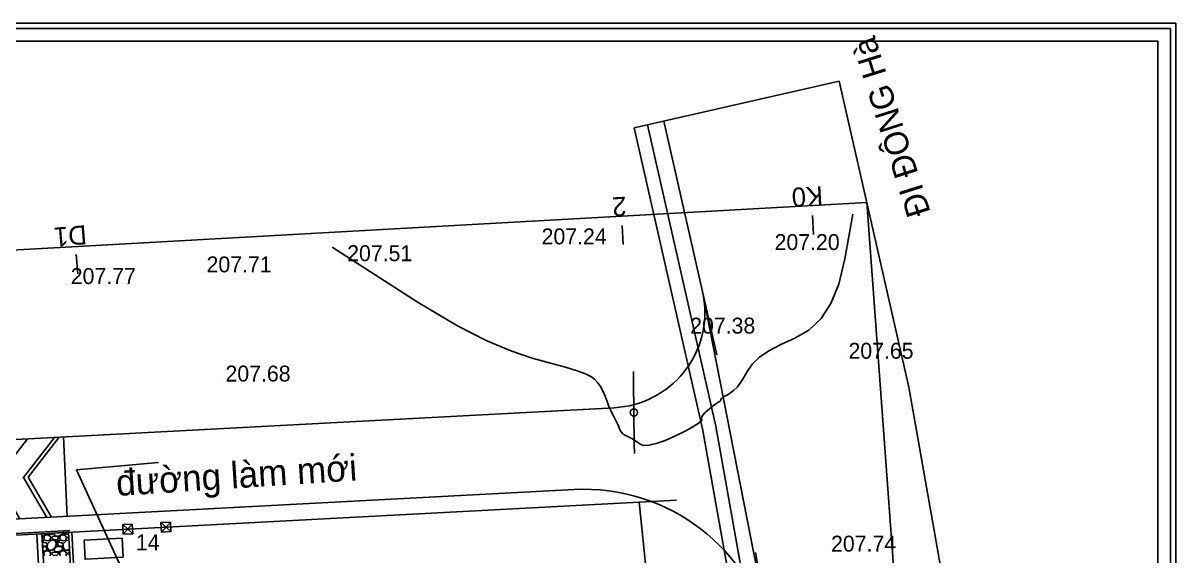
# Model space of a CAD drawing. Extents: x -31423 to 1909503, y -2344077 to 1640342.
# Drawn here: x 112482 to 184932, y 14860 to 48331 of the extents above; entities that cross this region are included whole.
import ezdxf

# ---------------------------------------------------------------- set-up
doc = ezdxf.new("R2010")
doc.units = 0
for name, color, linetype in [('Level 1', 7, 'Continuous'), ('Level 10', 7, 'Continuous'), ('Level 12', 7, 'Continuous'), ('Level 13', 7, 'Continuous'), ('Level 14', 7, 'Continuous'), ('Level 15', 7, 'Continuous'), ('Level 17', 7, 'Continuous'), ('Level 2', 7, 'Continuous'), ('Level 20', 7, 'Continuous'), ('Level 23', 7, 'Continuous'), ('Level 4', 7, 'Continuous'), ('Level 6', 7, 'Continuous'), ('Level 7', 7, 'Continuous')]:
    doc.layers.add(name, color=color, linetype=linetype)

# ---------------------------------------------------------------- blocks, each defined once
blk = doc.blocks.new('DIEN_L')
at = {"layer": 'Level 7'}
for p, q in [((-19.53, 3.47), (-25.42, 4.51)), ((0, 0), (-19.53, 3.47)), ((0, 0), (19.53, -3.47)), ((19.53, -3.47), (25.42, -4.51))]:
    blk.add_line(p, q, dxfattribs=at)
for start, end in [(169.93313, 349.93313), (349.93313, 169.93313)]:
    blk.add_arc((0, 0), 2.28, start, end, dxfattribs=at)
blk = doc.blocks.new('SC6460')
at = {"layer": 'Level 1'}
blk.add_line((0, 0), (0, 0), dxfattribs=at)
blk = doc.blocks.new('KTC')
at = {"layer": 'Level 1'}
for p, q in [((419299, 296306), (11065, 296306)), ((419299, 677), (419299, 296306)), ((417756, 294763), (12608, 294763)), ((417756, 2220), (417756, 294763))]:
    blk.add_line(p, q, dxfattribs=at)
at = {"layer": 'Level 2'}
for q in [(0, 296983), (419975, 0)]:
    blk.add_line((419975, 296983), q, dxfattribs=at)
blk = doc.blocks.new('A$C450')
at = {"layer": 'Level 23'}
blk.add_lwpolyline([(6000, 6000), (0, 6000), (0, 0), (6000, 0)], close=True, dxfattribs=at)
for points in [[(6000, 6000), (0, 0)], [(6000, 0), (0, 6000)]]:
    blk.add_lwpolyline(points, dxfattribs=at)

msp = doc.modelspace()

# ---------------------------------------------------------------- linework, layer by layer
at = {"layer": 'Level 1'}
for p, q in [((153542, 18369), (151210, 18246)), ((158510, 15071), (160145, 5874))]:
    msp.add_line(p, q, dxfattribs=at)
for points in [[(150894, 41753), (163776, 44678)], [(163776, 44678), (168140, 25459), (171340, 7464), (173409, -11942), (174395, -33078), (174932, -53796)], [(152757, 42176), (156090, 27495)], [(150894, 41753), (155189, 22839), (158253, 5605), (160232, -12951), (160955, -40969), (160965, -54158)], [(151723, 41942), (156022, 23007), (159095, 5725), (161080, -12886), (161823, -40860), (162072, -54129)], [(159481, 9566), (155251, 31142)], [(149649, 24171), (-437, 16228)], [(121002, 20723), (115850, 20263), (121231, 8506), (127606, 9306)], [(63043, 14584), (147114, 19033)]]:
    msp.add_lwpolyline(points, dxfattribs=at)
for centre, radius, start, end in [((149332, 30163), 6000, 273.0296, 9.39297), ((147748, 7050), 12000, 12.10158, 93.0296)]:
    msp.add_arc(centre, radius, start, end, dxfattribs=at)
at = {"layer": 'Level 12'}
for p, q in [((162096, 36249), (162160, 35050)), ((150133, 35613), (150197, 34415)), ((115830, 33784), (115927, 32588))]:
    msp.add_line(p, q, dxfattribs=at)
at = {"layer": 'Level 13'}
msp.add_line((151210, 18246), (63695, 13608), dxfattribs=at)
msp.add_lwpolyline([(153542, -4599), (151210, 18246)], dxfattribs=at)
at = {"layer": 'Level 14'}
for p, q in [((113740, 16110), (113669, 16116)), ((113710, 16050), (113672, 16060)), ((113720, 16000), (113678, 15954)), ((113720, 16000), (113710, 16050)), ((113950, 16220), (113740, 16110)), ((113770, 16000), (113830, 15860)), ((113780, 16000), (113840, 16140)), ((113840, 16140), (114000, 16190)), ((113963, 16263), (113950, 16220)), ((114000, 16190), (114160, 16130)), ((114063, 16269), (114079, 16231)), ((114080, 16230), (114290, 16220)), ((114160, 16130), (114220, 16000)), ((114170, 15860), (114220, 16000)), ((114290, 16219), (114379, 16288)), ((114290, 16000), (114320, 16080)), ((114400, 15881), (114290, 16001)), ((114510, 16100), (114320, 16080)), ((114420, 16250), (114457, 16292)), ((114491, 16130), (114421, 16250)), ((114740, 16110), (114490, 16130)), ((114710, 16050), (114510, 16100)), ((114720, 16000), (114630, 15900)), ((114720, 16000), (114710, 16050)), ((114950, 16220), (114740, 16110)), ((114770, 16000), (114830, 15860)), ((114780, 16000), (114840, 16140)), ((114840, 16140), (115000, 16190)), ((114980, 16323), (114950, 16220)), ((115000, 16190), (115160, 16130)), ((115039, 16327), (115079, 16231)), ((115080, 16230), (115290, 16220)), ((115160, 16130), (115220, 16000)), ((115170, 15860), (115220, 16000)), ((115290, 16219), (115335, 16254)), ((115290, 16000), (115320, 16080)), ((115354, 15931), (115290, 16001)), ((115345, 16083), (115320, 16080)), ((113770, 15800), (113686, 15828)), ((113690, 15752), (113770, 15800)), ((113720, 15720), (113694, 15694)), ((113705, 15499), (113950, 15470)), ((113708, 15450), (113860, 15450)), ((113920, 15690), (113720, 15720)), ((113950, 15220), (113740, 15110)), ((113830, 15860), (114000, 15810)), ((113860, 15451), (113990, 15361)), ((114001, 15619), (113921, 15689)), ((113990, 15360), (113950, 15220)), ((113951, 15470), (114001, 15560)), ((113999, 15421), (114079, 15231)), ((114000, 15810), (114170, 15860)), ((114010, 15630), (114000, 15420)), ((114000, 15560), (114000, 15620)), ((114240, 15840), (114010, 15630)), ((114080, 15230), (114290, 15220)), ((114480, 15820), (114240, 15840)), ((114290, 15219), (114510, 15389)), ((114630, 15900), (114400, 15880)), ((114420, 15250), (114600, 15450)), ((114491, 15130), (114421, 15250)), ((114591, 15640), (114481, 15820)), ((114510, 15390), (114590, 15640)), ((114650, 15840), (114580, 15810)), ((114580, 15810), (114620, 15710)), ((114600, 15450), (114860, 15450)), ((114620, 15710), (114770, 15800)), ((114720, 15720), (114620, 15620)), ((114620, 15620), (114700, 15500)), ((114770, 15800), (114650, 15840)), ((114700, 15500), (114950, 15470)), ((114920, 15690), (114720, 15720)), ((114950, 15220), (114740, 15110)), ((114830, 15860), (115000, 15810)), ((114860, 15451), (114990, 15361)), ((115001, 15619), (114921, 15689)), ((114990, 15360), (114950, 15220)), ((114951, 15470), (115001, 15560)), ((114999, 15421), (115079, 15231)), ((115000, 15810), (115170, 15860)), ((115010, 15630), (115000, 15420)), ((115000, 15560), (115000, 15620)), ((115240, 15840), (115010, 15630)), ((115080, 15230), (115290, 15220)), ((115360, 15830), (115240, 15840)), ((115290, 15219), (115392, 15298)), ((113740, 15110), (113728, 15111)), ((113770, 15000), (113830, 14860)), ((113780, 15000), (113840, 15140)), ((113840, 15140), (114000, 15190)), ((114000, 15190), (114160, 15130)), ((114160, 15130), (114220, 15000)), ((114170, 14860), (114220, 15000)), ((114290, 15000), (114320, 15080)), ((114400, 14881), (114290, 15001)), ((114510, 15100), (114320, 15080)), ((114630, 14900), (114400, 14880)), ((114740, 15110), (114490, 15130)), ((114710, 15050), (114510, 15100)), ((114720, 15000), (114630, 14900)), ((114720, 15000), (114710, 15050)), ((114770, 15000), (114830, 14860)), ((114780, 15000), (114840, 15140)), ((114840, 15140), (115000, 15190)), ((115000, 15190), (115160, 15130)), ((115160, 15130), (115220, 15000)), ((115170, 14860), (115220, 15000)), ((115290, 15000), (115320, 15080)), ((115400, 14881), (115290, 15001)), ((115405, 15089), (115320, 15080)), ((115417, 14881), (115400, 14880))]:
    msp.add_line(p, q, dxfattribs=at)
at = {"layer": 'Level 15'}
for p, q in [((115432, 16450), (63690, 13708)), ((114741, -7341), (113341, 16226)), ((116738, -7222), (115338, 16345)), ((116949, -7410), (115538, 16356))]:
    msp.add_line(p, q, dxfattribs=at)
for points in [[(115330, 16344), (113661, 16245), (115061, -7322), (116738, -7222)], [(118773, 14778), (118710, 15976), (116313, 15850), (116377, 14651)]]:
    msp.add_lwpolyline(points, close=True, dxfattribs=at)
at = {"layer": 'Level 17'}
for p, q in [((115258, 17347), (115031, 22339)), ((115061, -7322), (113661, 16245))]:
    msp.add_line(p, q, dxfattribs=at)
for points in [[(112758, 22219), (110808, 19699), (112281, 17190)], [(114456, 22309), (112506, 19789), (113978, 17280)], [(114755, 22325), (112805, 19805), (114278, 17295)]]:
    msp.add_lwpolyline(points, dxfattribs=at)
at = {"layer": 'Level 2'}
msp.add_lwpolyline([(171781, -48285), (165505, 37066), (-14454, 27038), (2779, -43944), (171781, -48285)], dxfattribs=at)
at = {"layer": 'Level 4'}
for points in [[(156323, 24658), (156325, 24685), (156350, 24724), (156420, 24783), (156539, 24864), (156706, 24966), (156918, 25094), (157150, 25262), (157377, 25487), (157596, 25770), (157807, 26111), (158024, 26506), (158316, 26925), (158752, 27338), (159345, 27740), (160093, 28135), (160975, 28539), (161862, 29051), (162629, 29772), (163255, 30723), (163742, 31930), (164126, 33532), (164620, 36325)], [(131905, 34250), (137311, 30777), (139777, 29320), (141586, 28392), (143132, 27733), (144479, 27289), (145628, 26974), (146571, 26710), (147306, 26484), (147836, 26294), (148173, 26131), (148398, 25965), (148589, 25760), (148761, 25511), (148915, 25220), (149054, 24890), (149181, 24558), (149301, 24256), (149416, 23991), (149524, 23764), (149627, 23573), (149719, 23406), (149799, 23251), (149865, 23106), (149919, 22971), (149962, 22845), (150012, 22730), (150084, 22626), (150182, 22532), (150306, 22448), (150453, 22373), (150614, 22297), (150775, 22209), (150937, 22108), (151100, 21996), (151272, 21879), (151501, 21804), (151833, 21815), (152277, 21921), (152830, 22120), (153474, 22403), (154096, 22705), (154583, 22964), (154917, 23170), (155097, 23321), (155137, 23422), (155123, 23504), (155141, 23598), (155205, 23710), (155319, 23839), (155475, 23982), (155645, 24123), (155797, 24245), (155925, 24343), (156030, 24419), (156111, 24473), (156175, 24512), (156225, 24543), (156264, 24567), (156291, 24585), (156307, 24597), (156316, 24607), (156321, 24620), (156323, 24637), (156323, 24658)]]:
    msp.add_lwpolyline(points, dxfattribs=at)

# ---------------------------------------------------------------- block references
at = {"layer": 'Level 1', "xscale": 0.5151612180285156, "yscale": 0.5151612179353834}
msp.add_blockref('KTC', (-31423, -104663), dxfattribs=at)
at = {"layer": 'Level 10', "xscale": 0.1, "yscale": 0.10000000000000002}
for p in [(144819, 34431), (159460, 34075), (132600, 33375), (123763, 32674), (115229, 31940), (154155, 28826), (164103, 27247), (124954, 25816), (163008, 15132)]:
    msp.add_blockref('SC6460', p, dxfattribs=at)
at = {"layer": 'Level 23', "yscale": 0.09999999999672843}
for p, xscale, rotation in [((118775, 16227), 0.09999999508151454, 2.954743204901492), ((121172, 16354), 0.09999999508151453, 2.954743204902085)]:
    msp.add_blockref('A$C450', p, dxfattribs=dict(at, xscale=xscale, rotation=rotation))
at = {"layer": 'Level 7', "xscale": 100.00000000001725, "yscale": 99.99999999999999, "rotation": -79.26909055402233}
msp.add_blockref('DIEN_L', (150869, 23869), dxfattribs=at)

# ---------------------------------------------------------------- texts
at = {"layer": 'Level 10'}
for s, p in [('207.24', (145069, 34431)), ('207.20', (159710, 34075)), ('207.51', (132850, 33375)), ('207.71', (124013, 32674)), ('207.77', (115479, 31940)), ('207.38', (154405, 28826)), ('207.65', (164353, 27247)), ('207.68', (125204, 25816)), ('207.74', (163258, 15132))]:
    msp.add_text(s, height=1000, dxfattribs=at).set_placement(p)
at = {"layer": 'Level 12'}
for s, rotation, p in [('K0', 183.04175, (162718, 38084)), ('2', 183.04175, (150364, 37428)), ('D1', 184.64064, (116432, 35639))]:
    msp.add_text(s, height=1200, rotation=rotation, dxfattribs=at).set_placement(p)
at = {"layer": 'Level 20'}
msp.add_text('đường làm mới ', height=1650, rotation=3.70654, dxfattribs=at).set_placement((118383, 18626))
msp.add_text('14', height=1000, dxfattribs=at).set_placement((119572, 15218))
at = {"layer": 'Level 6'}
msp.add_text('ĐI ĐÔNG Hà', height=1500, rotation=107.61219, dxfattribs=at).set_placement((169528, 36442))

doc.saveas('drawing.dxf')
